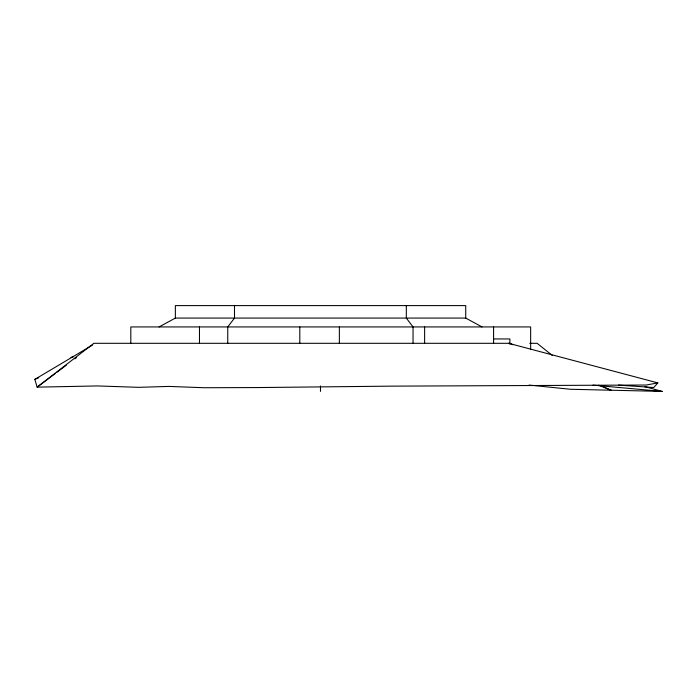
<?xml version="1.0" encoding="UTF-8"?>
<svg xmlns="http://www.w3.org/2000/svg" width="697" height="697" viewBox="0 0 697 697"><rect width="100%" height="100%" fill="white"/><g stroke="black" fill="none" stroke-linecap="round" stroke-linejoin="round"><path stroke-width="1.05" d="M508.679 343.307L657.846 382.906L653.751 387.541L618.5 385.119M55.141 373.609L37.115 387.149L34.85 379.36L92.684 344.971M56.858 372.32L66.302 365.228M74.884 358.781L76.6 357.491M159.099 326.937L175.365 318.076L465.727 318.076L481.993 326.937M34.85 379.36L38.701 377.748M70.972 357.361L73.098 356.908M657.846 382.906L646.258 385.023L391.775 386.138L258.97 387.549L204.282 387.732L168.691 386.417L138.825 387.332L97.388 385.938L37.115 387.149L93.842 343.307L509.882 343.307L512.8 344.754M493.581 338.951L509.882 338.951L509.882 344.222M529.737 343.307L537.134 343.307L552.259 355.409M644.376 386.504L662.15 391.4L570.399 389.266L529.032 385.058M592.955 385.127L662.15 391.4M598.557 385.197L611.53 390.442L602.687 386.391M530.652 349.615L530.652 326.937L130.809 326.937L130.809 343.307M493.581 326.937L493.581 343.307M465.727 318.076L465.727 305.6L175.365 305.6L175.365 318.076M424.621 326.937L424.621 343.307M413.042 343.307L413.042 326.937L406.316 318.076L406.316 305.6M339.361 326.937L339.361 343.307M320.481 385.964L320.481 391.4M299.806 326.937L299.806 343.307M234.497 305.6L234.497 318.076L227.753 326.937L227.753 343.307M199.473 326.937L199.473 343.307"/></g></svg>
